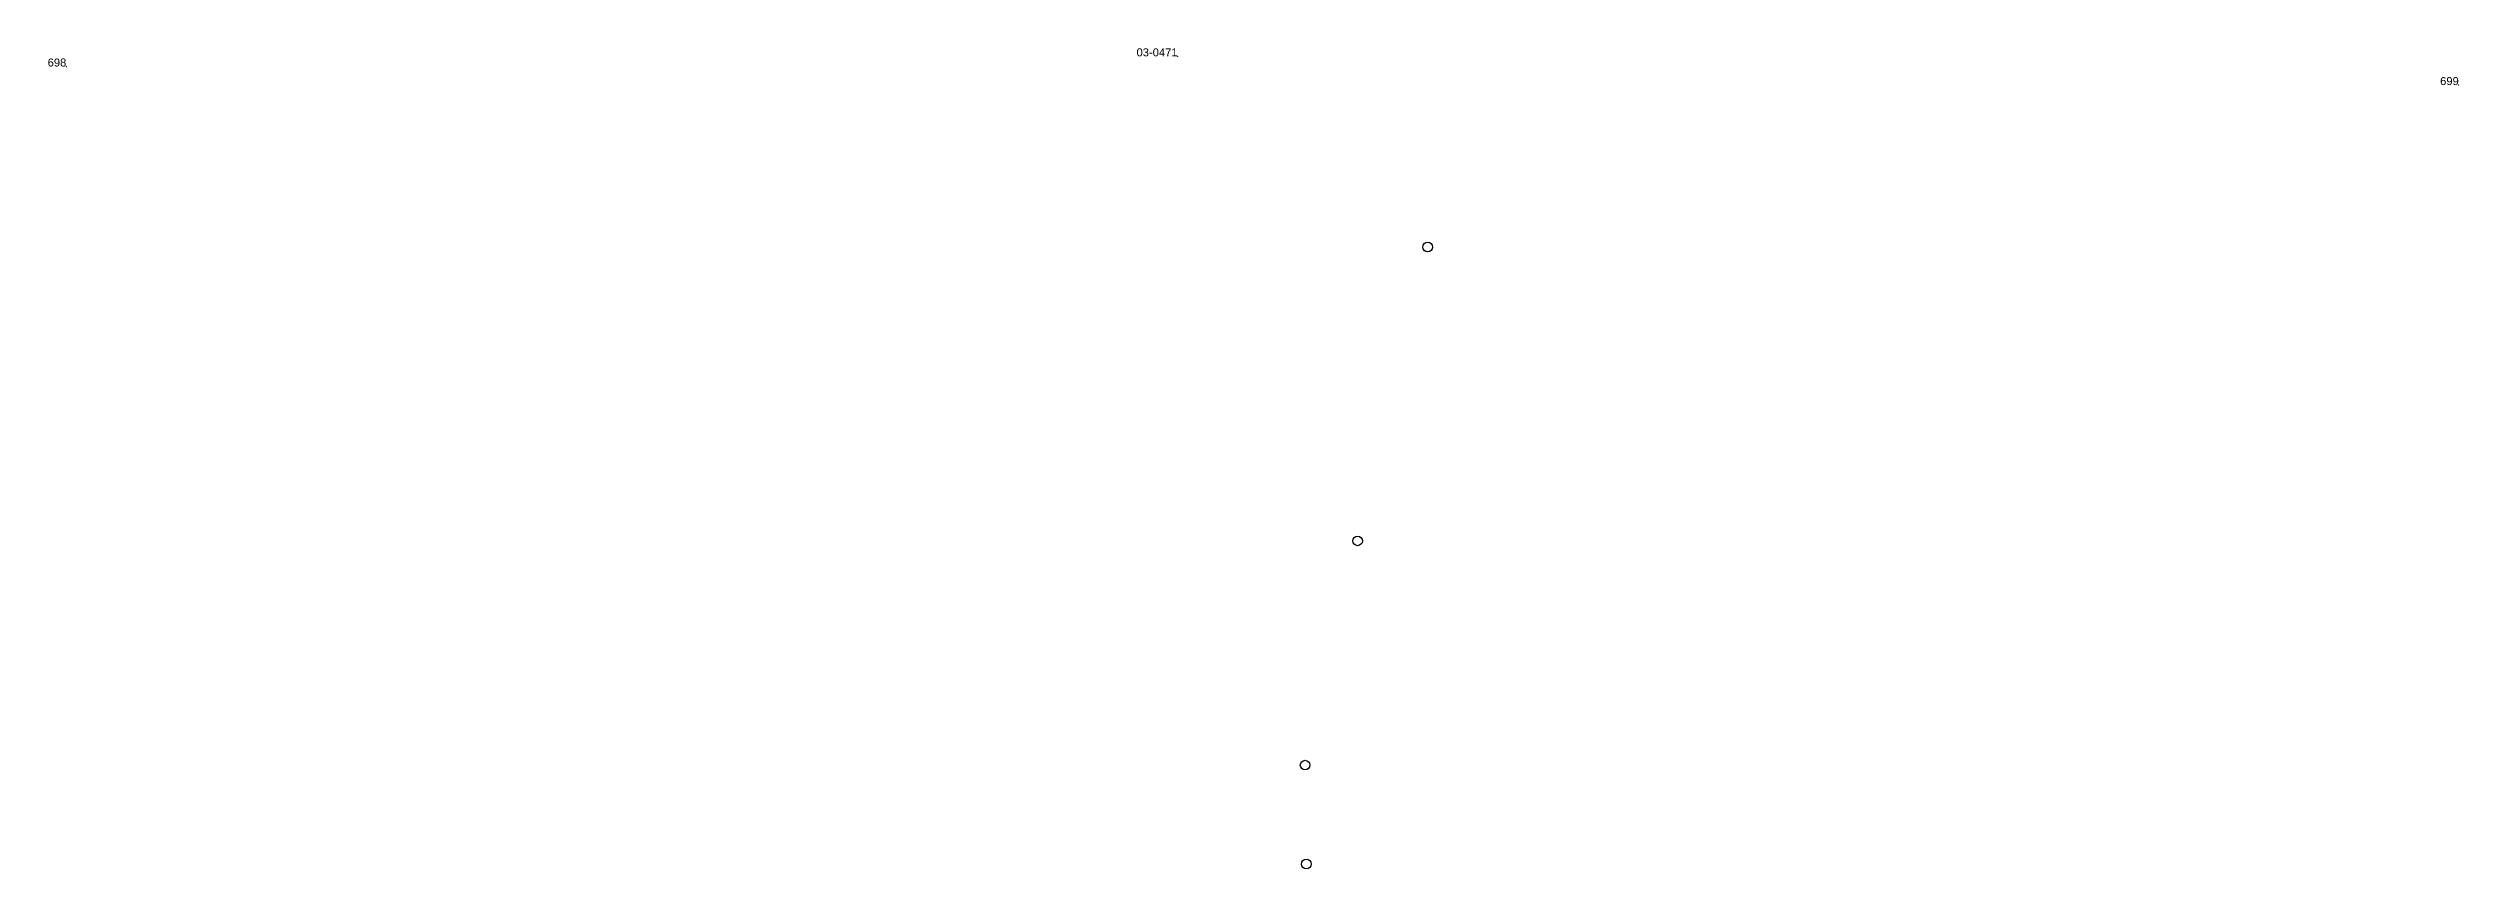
# Model space of a CAD drawing. Header units: metres. Extents: x 5772289 to 7530543, y 5762751 to 5793884.
# Drawn here: x 7526801 to 7528307, y 5787943 to 5788455 of the extents above; entities that cross this region are included whole.
import ezdxf
from ezdxf.enums import TextEntityAlignment as Align

# ---------------------------------------------------------------- set-up
doc = ezdxf.new("R2010")
doc.units = ezdxf.units.M
for name, color, linetype, lineweight in [('!tele', 30, 'Continuous', 50), ('00_Mufa', 3, 'Continuous', 30), ('trafo otwock2|Survey_Point_Text_Name', 7, 'Continuous', 0)]:
    doc.layers.add(name, color=color, linetype=linetype, lineweight=lineweight)
doc.styles.get("Standard").update_dxf_attribs({"font": 'arial.ttf'})

# ---------------------------------------------------------------- blocks, each defined once
blk = doc.blocks.new('trafo otwock2|NULL-flatten-246')
at = {"color": 2, "linetype": 'Continuous', "lineweight": 0}
blk.add_point((0, 0), dxfattribs=at)
blk = doc.blocks.new('trafo otwock2|NULL-flatten-604')
at = {"color": 2, "linetype": 'Continuous', "lineweight": 0}
blk.add_point((0, 0), dxfattribs=at)
blk = doc.blocks.new('trafo otwock2|NULL-flatten-605')
at = {"color": 2, "linetype": 'Continuous', "lineweight": 0}
blk.add_point((0, 0), dxfattribs=at)
blk = doc.blocks.new('trafo otwock2-flatten-1')
at = {"layer": '!tele'}
for name, p in [('trafo otwock2|NULL-flatten-246', (7527506.51623, 5788450.25074)), ('trafo otwock2|NULL-flatten-604', (7526812.17951, 5788443.88362)), ('trafo otwock2|NULL-flatten-605', (7528307.02984, 5788432.28615))]:
    blk.add_blockref(name, p, dxfattribs=at)
at = {"layer": 'trafo otwock2|Survey_Point_Text_Name', "color": 3, "linetype": 'Continuous', "lineweight": 53}
for s, p in [('698', (7526812.17951, 5788443.88362)), ('03-0471', (7527506.51623, 5788450.25074)), ('699', (7528307.02984, 5788432.28615))]:
    blk.add_text(s, height=5, dxfattribs=at).set_placement(p, align=Align.RIGHT)

msp = doc.modelspace()

# ---------------------------------------------------------------- linework, layer by layer
at = {"layer": '00_Mufa'}
for centre in [(7527662.8, 5788331.1), (7527619, 5788147.5), (7527586.2, 5788007.4), (7527587, 5787945.6)]:
    msp.add_circle(centre, 3, dxfattribs=at)

# ---------------------------------------------------------------- block references
at = {"layer": '!tele'}
msp.add_blockref('trafo otwock2-flatten-1', (0, 0), dxfattribs=at)

doc.saveas('drawing.dxf')
